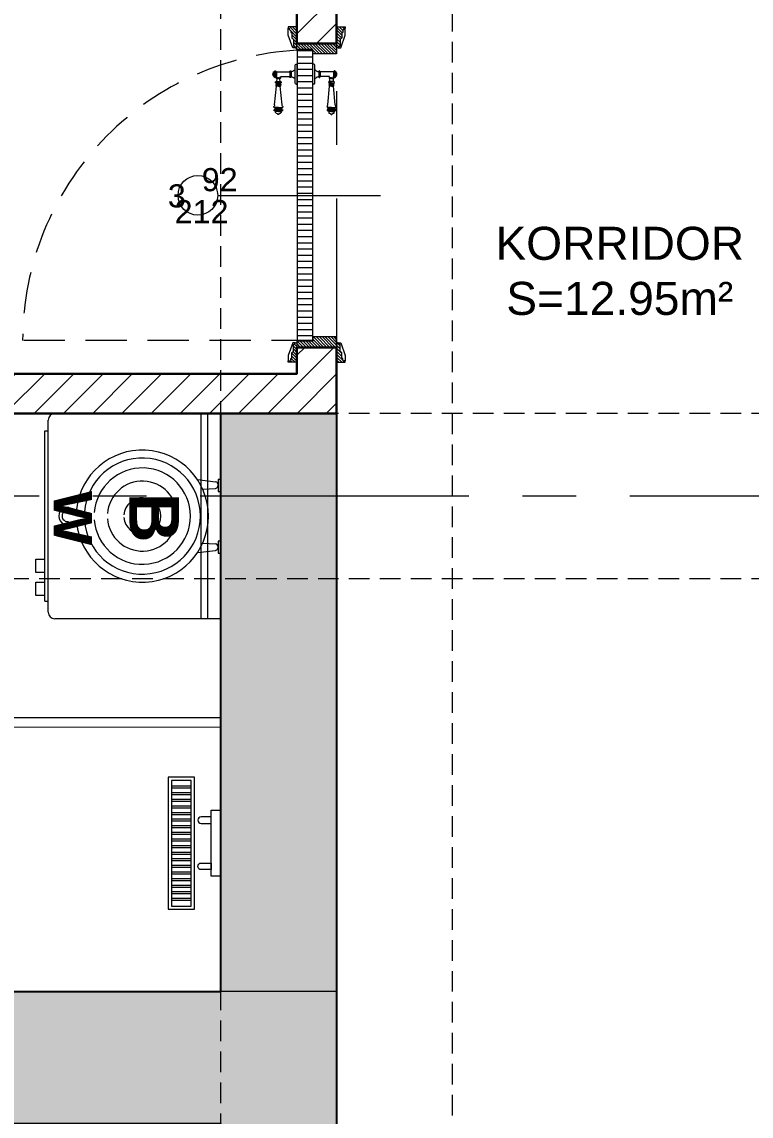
# Model space of a CAD drawing. Header units: centimetres. Extents: x 92587 to 105438, y -55119 to -48334.
# Drawn here: x 94648.8 to 94869.6, y -50860 to -50528.9 of the extents above; entities that cross this region are included whole.
import ezdxf

# ---------------------------------------------------------------- set-up
doc = ezdxf.new("R2010")
doc.units = ezdxf.units.CM
doc.header["$LTSCALE"] = 50
doc.header["$MEASUREMENT"] = 0
for name, pattern in [('AXES', [2, 1.25, -0.25, 0.25, -0.25]), ('CACHE', [0.375, 0.25, -0.125]), ('CONTINU', [0])]:
    doc.linetypes.add(name, pattern=pattern)
doc.layers.get('0').update_dxf_attribs({"color": 8})
for name, color, linetype in [('AXES', 10, 'AXES'), ('BETON COUPE', 3, 'CONTINU'), ('BETON TRAME', 252, 'Continuous')]:
    doc.layers.add(name, color=color, linetype=linetype)
for name, color, linetype, lineweight in [('BANJO', 160, 'Continuous', 9), ('BETON CACHE', 4, 'CACHE', 5), ('BETON SUP TRAME', 4, 'CACHE', 5), ('CONSOLE ISOL.', 214, 'Continuous', 15), ('door', 44, 'Continuous', 5), ('MACONNERIE COUPE', 7, 'Continuous', 30), ('MACONNERIE HACHURE', 253, 'Continuous', 13)]:
    doc.layers.add(name, color=color, linetype=linetype, lineweight=lineweight)
doc.layers.add('DEMOL', color=7, linetype='Continuous', lineweight=60, true_color=0xa87e00)
doc.styles.add('GENERATED_STYLE_1', font='arial.ttf')
doc.styles.add('RS_TEXT_1.50', font='arial.ttf', dxfattribs={"height": 12.5})

# ---------------------------------------------------------------- blocks, each defined once
blk = doc.blocks.new('A$C1cd8c289')
at = {"layer": 'AXES', "lineweight": 5, "ltscale": 1.3}
for p, q in [((35, 1580), (35, -1344.97)), ((3195, 190), (-1985, 190))]:
    blk.add_line(p, q, dxfattribs=at)
blk = doc.blocks.new('door900')
at = {"color": 0}
for p, q in [((-9.3, 67.7), (9.3, 67.7)), ((-6.8, 71.5), (-6.8, 70.2)), ((-5.5, 71.5), (-6.8, 71.5)), ((-6.8, 70.2), (6.8, 70.2)), ((-5.5, 71.5), (5.5, 71.5)), ((5.5, 71.5), (6.8, 71.5)), ((6.8, 71.5), (6.8, 70.2)), ((92.8, 68.1), (36.2, 62.8)), ((101.2, 67.3), (103.2, 68)), ((101.2, 56.8), (101.2, 67.3)), ((103.2, 68), (103.2, 67.7)), ((103.2, 56.8), (103.2, 68)), ((106.5, 68), (105.5, 67.3)), ((105.5, 56.8), (105.5, 67.3)), ((106.5, 56.8), (106.5, 68)), ((110.7, 68), (111.8, 67.3)), ((110.7, 56.8), (110.7, 68)), ((111.8, 56.8), (111.8, 67.3)), ((9.3, 65.2), (-9.3, 65.2)), ((-6.8, 62.7), (-6.8, 24)), ((-6.8, 62.7), (6.8, 62.7)), ((8.7, 62.7), (6.8, 62.7)), ((6.8, 49.1), (6.8, 24)), ((8.7, 50.9), (8.7, 50.9)), ((10.5, 56.8), (10.5, 62.5)), ((10.5, 56.8), (10.5, 51.1)), ((12.7, 56.8), (12.7, 62.5)), ((12.7, 56.8), (12.7, 51.1)), ((22.5, 63.8), (22.5, 49.8)), ((26.5, 56.8), (26.5, 63.8)), ((26.5, 63.8), (29.1, 63.8)), ((26.5, 63.8), (29.1, 63.8)), ((26.5, 56.8), (26.5, 49.8)), ((26.5, 49.8), (29.1, 49.8)), ((26.5, 49.8), (29.1, 49.8)), ((29.1, 63.8), (29.1, 62.8)), ((29.1, 62.8), (29.1, 56.8)), ((29.1, 50.8), (29.1, 56.8)), ((29.1, 50.8), (29.1, 49.8)), ((29.1, 49.8), (29.1, 49.8)), ((31.1, 62.8), (31.1, 56.8)), ((31.1, 50.8), (31.1, 56.8)), ((34.1, 56.8), (34.1, 62.8)), ((34.1, 62.8), (34.1, 56.8)), ((34.1, 50.8), (34.1, 56.8)), ((34.1, 56.8), (34.1, 50.8)), ((36.2, 56.8), (36.2, 62.8)), ((36.2, 56.8), (36.2, 50.8)), ((92.8, 45.5), (36.2, 50.8)), ((101.2, 56.8), (101.2, 46.3)), ((101.2, 46.3), (103.2, 45.7)), ((103.2, 56.8), (103.2, 46.3)), ((103.2, 45.9), (103.2, 45.7)), ((105.5, 56.8), (105.5, 46.3)), ((106.5, 45.7), (105.5, 46.3)), ((106.5, 56.8), (106.5, 45.7)), ((110.7, 56.8), (110.7, 45.7)), ((110.7, 45.7), (111.8, 46.3)), ((111.8, 66.2), (113.3, 66.2)), ((111.8, 56.8), (111.8, 46.3)), ((111.8, 47.5), (113.3, 47.5)), ((113.3, 56.8), (113.3, 66.2)), ((113.3, 56.8), (113.3, 47.5)), ((120.5, 56.8), (120.5, 58.6)), ((120.5, 56.8), (120.5, 55)), ((-30, 3), (-30, 0)), ((30, 0), (-30, 0)), ((27, 6), (-27, 6)), ((-8.3, 22.3), (8.3, 22.3)), ((-8.3, 18.3), (8.3, 18.3)), ((30, 3), (30, 0))]:
    blk.add_line(p, q, dxfattribs=at)
for centre, radius, start, end in [((-9.3, 66.5), 1.25, 90, 270), ((-6.8, 67.7), 2.51, 90.115, 179.885), ((0, 64), 9.29, 53.4104, 126.5896), ((6.8, 67.7), 2.51, 0.115, 89.885), ((9.3, 66.5), 1.25, 270, 90), ((93.1, 72.5), 4.4, 266.3976, 315.6468), ((98.3, 67.4), 2.89, 358.3861, 135.6468), ((104.3, 67.6), 1.15, 170.914, 348.1019), ((108.6, 68), 2.1, 0, 180), ((-6.8, 65.2), 2.51, 180.115, 269.885), ((6.8, 65.2), 2.51, 270.115, 359.885), ((8.7, 49), 1.91, 88.7426, 178.1515), ((8.6, 64.9), 2.15, 272.7029, 297.6142), ((8.6, 48.8), 2.15, 62.3858, 87.2971), ((10, 62.5), 0.561, 3.7097, 127.9634), ((10, 51.1), 0.561, 232.0366, 356.2903), ((11.6, 62.5), 1.1, 0.0106, 179.9894), ((11.6, 51.1), 1.1, 180.0106, 359.9894), ((16.7, 70.5), 8.83, 243.5466, 311.3694), ((16.7, 43.2), 8.83, 48.6306, 116.4534), ((24.5, 63.7), 2.01, 4.1469, 175.8531), ((24.5, 50), 2.01, 184.1469, 355.8531), ((30.1, 62.8), 1.03, 0, 180.0014), ((30.1, 50.8), 1.03, 179.9972, 0), ((32.6, 62.8), 1.48, 0, 180), ((32.6, 50.8), 1.48, 180, 0), ((35.2, 62.8), 1.03, 0, 180), ((32.6, 62.8), 1.48, 1.563306237032948e-10, 2.08440831604393e-10), ((35.2, 50.8), 1.03, 180, 0), ((93.1, 41.1), 4.4, 44.3532, 93.6024), ((98.3, 46.2), 2.89, 224.3532, 1.6139), ((104.3, 46.1), 1.15, 11.8981, 189.086), ((108.6, 45.7), 2.1, 180, 0), ((115.5, 62.5), 2.84, 13.4568, 140.4953), ((115.5, 51.2), 2.84, 219.5047, 346.5432), ((127.9, 65.2), 9.88, 191.9991, 221.6757), ((127.9, 48.5), 9.88, 138.3243, 168.0009), ((120.5, 56.8), 1.79, 0, 90), ((120.5, 56.8), 1.79, 270, 0), ((-27, 3), 3, 90, 180), ((-6.8, 6), 6, 130.5908, 180), ((-16.6, 16.6), 8.41, 314.3689, 12.0705), ((-8.3, 20.3), 2, 90, 270), ((-8.5, 24), 1.71, 275.059, 359.7825), ((8.5, 24), 1.71, 180.2175, 264.941), ((16.6, 16.6), 8.41, 167.9295, 225.6311), ((8.3, 20.3), 2, 270, 90), ((6.8, 6), 6, 0, 49.4092), ((27, 3), 3, 0, 90)]:
    blk.add_arc(centre, radius, start, end, dxfattribs=at)

msp = doc.modelspace()

# ---------------------------------------------------------------- hatches: boundary and pattern name
at = {"layer": 'BETON TRAME', "transparency": 33554559}
h = msp.add_hatch(color=256, dxfattribs=at)
h.dxf.hatch_style = 1
h.paths.add_polyline_path([(94249.11, -51297.36), (94214.11, -51297.36), (94214.11, -50647.36), (94249.11, -50647.36), (94249.11, -50822.36), (94709.11, -50822.36), (94709.11, -50647.36), (94744.11, -50647.36), (94744.11, -51297.36), (94709.11, -51297.36), (94709.11, -50862.36), (94499.11, -50862.36), (94499.11, -51192.36), (94459.11, -51192.36), (94459.11, -50862.36), (94249.11, -50862.36)])
h.paths.add_polyline_path([(93379.11, -49972.36), (93379.11, -50022.36), (93514.11, -50022.36), (93514.11, -49972.36)])
h.paths.add_polyline_path([(94114.11, -49972.36), (94114.11, -50022.36), (94249.11, -50022.36), (94249.11, -49972.36)])
h.paths.add_polyline_path([(94709.11, -49972.36), (94709.11, -50022.36), (94844.11, -50022.36), (94844.11, -49972.36)])
h.paths.add_polyline_path([(95444.11, -49972.36), (95444.11, -50022.36), (95579.11, -50022.36), (95579.11, -49972.36)])
h.paths.add_polyline_path([(95444.11, -50647.36), (95444.11, -50697.36), (95579.11, -50697.36), (95579.11, -50647.36)])
h.paths.add_polyline_path([(93379.11, -50647.36), (93379.11, -50697.36), (93514.11, -50697.36), (93514.11, -50647.36)])
h.paths.add_polyline_path([(93379.11, -51247.36), (93379.11, -51297.36), (93514.11, -51297.36), (93514.11, -51247.36)])
h.paths.add_polyline_path([(95444.11, -51247.36), (95444.11, -51297.36), (95579.11, -51297.36), (95579.11, -51247.36)])
h.paths.add_polyline_path([(95444.11, -51987.36), (95444.11, -52037.36), (95579.11, -52037.36), (95579.11, -51987.36)])
h.paths.add_polyline_path([(93514.11, -52037.36), (93514.11, -51987.36), (93379.11, -51987.36), (93379.11, -52037.36)])
h.paths.add_polyline_path([(94209.11, -51987.36), (94209.11, -52037.36), (94319.11, -52037.36), (94319.11, -51987.36)])
h.paths.add_polyline_path([(94639.11, -51987.36), (94639.11, -52037.36), (94749.11, -52037.36), (94749.11, -51987.36)])
h.paths.add_polyline_path([(94614.11, -52037.36), (94639.11, -52037.36), (94639.11, -51532.36), (94614.11, -51532.36)])
h.paths.add_polyline_path([(94319.11, -52037.36), (94344.11, -52037.36), (94344.11, -51532.36), (94319.11, -51532.36)])
at = {"layer": 'door'}
h = msp.add_hatch(dxfattribs=at)
h.set_pattern_fill('ANSI31', color=256, scale=5, angle=990)
h.set_pattern_definition([(315, (149531.07865, 92349.89514), (0.4419417382, 0.4419417382), [])])
h.paths.add_polyline_path([(94744.11, -50535.36), (94744.11, -50538.51), (94736.93, -50538.51), (94736.93, -50537.25), (94732.11, -50537.25), (94732.11, -50535.36)])
edge = h.paths.add_edge_path()
edge.add_line((94745.99, -50531.61), (94745.99, -50532.03))
edge.add_line((94745.99, -50532.03), (94745.68, -50532.03))
edge.add_line((94745.68, -50532.03), (94745.68, -50533.79))
edge.add_line((94745.68, -50533.79), (94745.47, -50533.79))
edge.add_arc((94745.16, -50533.79), 0.314, 270, 360, ccw=False)
edge.add_line((94745.16, -50534.11), (94745.16, -50536.2))
edge.add_line((94745.16, -50536.2), (94744.95, -50536.2))
edge.add_arc((94744.63, -50536.2), 0.314, -90, 0, ccw=False)
edge.add_line((94744.63, -50536.51), (94744.63, -50536.72))
edge.add_line((94744.63, -50536.72), (94744.11, -50536.72))
edge.add_line((94744.11, -50536.72), (94744.11, -50530.36))
edge.add_line((94744.11, -50530.36), (94746.73, -50530.36))
edge.add_line((94746.73, -50530.36), (94746.73, -50530.77))
edge.add_line((94746.73, -50530.77), (94746.41, -50530.77))
edge.add_line((94746.41, -50530.77), (94746.41, -50531.19))
edge.add_arc((94746.41, -50531.61), 0.419, 90, 180)
edge = h.paths.add_edge_path()
edge.add_line((94730.22, -50531.61), (94730.22, -50532.03))
edge.add_line((94730.22, -50532.03), (94730.54, -50532.03))
edge.add_line((94730.54, -50532.03), (94730.54, -50533.79))
edge.add_line((94730.54, -50533.79), (94730.75, -50533.79))
edge.add_arc((94731.06, -50533.79), 0.314, 180, 270)
edge.add_line((94731.06, -50534.11), (94731.06, -50536.2))
edge.add_line((94731.06, -50536.2), (94731.27, -50536.2))
edge.add_arc((94731.58, -50536.2), 0.314, 180, 270)
edge.add_line((94731.58, -50536.51), (94731.58, -50536.72))
edge.add_line((94731.58, -50536.72), (94732.11, -50536.72))
edge.add_line((94732.11, -50536.72), (94732.11, -50530.36))
edge.add_line((94732.11, -50530.36), (94729.49, -50530.36))
edge.add_line((94729.49, -50530.36), (94729.49, -50530.77))
edge.add_line((94729.49, -50530.77), (94729.8, -50530.77))
edge.add_line((94729.8, -50530.77), (94729.8, -50531.19))
edge.add_arc((94729.8, -50531.61), 0.419, 0, 90, ccw=False)
h = msp.add_hatch(dxfattribs=at)
h.set_pattern_fill('ANSI31', color=256, scale=15, angle=495)
h.set_pattern_definition([(180, (193578.511, -101158.82), (-8e-16, -1.875), [])])
h.paths.add_polyline_path([(94736.88, -50625.27), (94736.88, -50537.46), (94732.16, -50537.46), (94732.16, -50625.27)])
h = msp.add_hatch(dxfattribs=at)
h.set_pattern_fill('ANSI31', color=256, scale=5, angle=990)
h.set_pattern_definition([(315, (149531.07865, 92349.89514), (0.4419417382, 0.4419417382), [])])
edge = h.paths.add_edge_path()
edge.add_line((94745.99, -50631.11), (94745.99, -50630.7))
edge.add_line((94745.99, -50630.7), (94745.68, -50630.7))
edge.add_line((94745.68, -50630.7), (94745.68, -50628.93))
edge.add_line((94745.68, -50628.93), (94745.47, -50628.93))
edge.add_arc((94745.16, -50628.93), 0.314, 0, 90)
edge.add_line((94745.16, -50628.62), (94745.16, -50626.52))
edge.add_line((94745.16, -50626.52), (94744.95, -50626.52))
edge.add_arc((94744.63, -50626.52), 0.314, 360, 450)
edge.add_line((94744.63, -50626.21), (94744.63, -50626))
edge.add_line((94744.63, -50626), (94744.11, -50626))
edge.add_line((94744.11, -50626), (94744.11, -50631.86))
edge.add_line((94744.11, -50631.86), (94746.73, -50631.86))
edge.add_line((94746.73, -50631.86), (94746.73, -50631.45))
edge.add_line((94746.73, -50631.45), (94746.41, -50631.45))
edge.add_line((94746.41, -50631.45), (94746.41, -50631.53))
edge.add_arc((94746.41, -50631.11), 0.419, 180, 270, ccw=False)
h.paths.add_polyline_path([(94744.11, -50627.36), (94744.11, -50624.22), (94736.93, -50624.22), (94736.93, -50625.48), (94732.11, -50625.48), (94732.11, -50627.36)])
edge = h.paths.add_edge_path()
edge.add_line((94730.22, -50631.11), (94730.22, -50630.7))
edge.add_line((94730.22, -50630.7), (94730.54, -50630.7))
edge.add_line((94730.54, -50630.7), (94730.54, -50628.93))
edge.add_line((94730.54, -50628.93), (94730.75, -50628.93))
edge.add_arc((94731.06, -50628.93), 0.314, 90, 180, ccw=False)
edge.add_line((94731.06, -50628.62), (94731.06, -50626.52))
edge.add_line((94731.06, -50626.52), (94731.27, -50626.52))
edge.add_arc((94731.58, -50626.52), 0.314, 90, 180, ccw=False)
edge.add_line((94731.58, -50626.21), (94731.58, -50626))
edge.add_line((94731.58, -50626), (94732.11, -50626))
edge.add_line((94732.11, -50626), (94732.11, -50631.86))
edge.add_line((94732.11, -50631.86), (94729.49, -50631.86))
edge.add_line((94729.49, -50631.86), (94729.49, -50631.45))
edge.add_line((94729.49, -50631.45), (94729.8, -50631.45))
edge.add_line((94729.8, -50631.45), (94729.8, -50631.53))
edge.add_arc((94729.8, -50631.11), 0.419, 270, 360)
at = {"layer": 'MACONNERIE HACHURE'}
h = msp.add_hatch(dxfattribs=at)
h.set_pattern_fill('ANSI31', color=256, scale=50, style=0)
h.set_pattern_definition([(45, (0, 5835.283), (-4.41941738, 4.41941738), [])])
h.paths.add_polyline_path([(93729.11, -50527.36), (93729.11, -50358.36), (93801.11, -50358.36), (93801.11, -50337.36), (93779.11, -50337.36), (93779.11, -50332.36), (93959.11, -50332.36), (93959.11, -50344.36), (93909.11, -50344.36), (93909.11, -50517.36), (93887.11, -50517.36), (93887.11, -50505.36), (93897.11, -50505.36), (93897.11, -50344.36), (93806.11, -50344.36), (93806.11, -50363.36), (93749.11, -50363.36), (93749.11, -50505.36), (93805.11, -50505.36), (93805.11, -50517.36), (93741.11, -50517.36), (93741.11, -50527.36)])
h.paths.add_polyline_path([(94298.94, -51192.36), (94249.11, -51192.36), (94249.11, -51152.36), (94298.94, -51152.36)])
h.paths.add_polyline_path([(94459.11, -51192.36), (94419.11, -51192.36), (94419.11, -51152.36), (94459.11, -51152.36)])
h.paths.add_polyline_path([(94319.11, -51547.36), (94229.11, -51547.36), (94229.11, -51487.36), (94076.11, -51487.36), (94076.11, -51547.36), (94064.11, -51547.36), (94064.11, -51427.36), (94084.11, -51427.36), (94084.11, -51462.36), (94249.11, -51462.36), (94249.11, -51511.36), (94319.11, -51511.36), (94319.11, -51462.36), (94354.11, -51462.36), (94354.11, -51482.36), (94344.11, -51482.36), (94344.11, -51532.36), (94319.11, -51532.36), (94319.11, -51516.36), (94249.11, -51516.36), (94249.11, -51542.36), (94319.11, -51542.36)])
h.paths.add_polyline_path([(93749.11, -49932.36), (93849.11, -49932.36), (93849.11, -49907.36), (93749.11, -49907.36)])
h.paths.add_polyline_path([(93514.11, -51940.47), (93489.11, -51940.47), (93489.11, -51987.36), (93514.11, -51987.36)])
h.paths.add_polyline_path([(93514.11, -50042.36), (93489.11, -50042.36), (93489.11, -50022.36), (93514.11, -50022.36)])
h.paths.add_polyline_path([(94196.61, -51192.36), (94214.11, -51192.36), (94214.11, -51172.36), (94196.61, -51172.36)])
h.paths.add_polyline_path([(93874.11, -51305.36), (93864.11, -51305.36), (93864.11, -51317.36), (93904.11, -51317.36), (93904.11, -51305.36), (93894.11, -51305.36), (93894.11, -50987.36), (94064.11, -50987.36), (94064.11, -51305.36), (93986.1, -51305.36), (93986.1, -51317.36), (94064.11, -51317.36), (94064.11, -51327.36), (94084.11, -51327.36), (94084.11, -51192.36), (94096.61, -51192.36), (94096.61, -51172.36), (94084.11, -51172.36), (94084.11, -50957.36), (94063.11, -50957.36), (94063.11, -50627.36), (93965.1, -50627.36), (93965.1, -50639.36), (94043.11, -50639.36), (94043.11, -50957.36), (93873.11, -50957.36), (93873.11, -50639.36), (93883.11, -50639.36), (93883.11, -50627.36), (93843.11, -50627.36), (93843.11, -50639.36), (93853.11, -50639.36), (93853.11, -50957.36), (93514.11, -50957.36), (93514.11, -50912.36), (93489.11, -50912.36), (93489.11, -50962.36), (93379.11, -50962.36), (93379.11, -50982.36), (93489.11, -50982.36), (93489.11, -51032.36), (93514.11, -51032.36), (93514.11, -50987.36), (93874.11, -50987.36)])
h.paths.add_polyline_path([(93706.11, -50332.36), (93706.11, -50352.36), (93404.11, -50352.36), (93404.11, -50417.36), (93379.11, -50417.36), (93379.11, -50327.36), (93489.11, -50327.36), (93489.11, -50312.36), (93514.11, -50312.36), (93514.11, -50332.36)])
h.paths.add_polyline_path([(94149.11, -50235.36), (94174.11, -50235.36), (94174.11, -50513.36), (94226.11, -50513.36), (94226.11, -50535.36), (94214.11, -50535.36), (94214.11, -50525.36), (94089.11, -50525.36), (94089.11, -50513.36), (94149.11, -50513.36)])
h.paths.add_polyline_path([(94174.11, -50162.36), (94174.11, -50142.36), (94224.11, -50142.36), (94224.11, -50022.36), (94249.11, -50022.36), (94249.11, -50137.36), (94266.61, -50137.36), (94266.61, -50162.36)])
h.paths.add_polyline_path([(93514.11, -49972.36), (93514.11, -49932.36), (93569.11, -49932.36), (93569.11, -49907.36), (93489.11, -49907.36), (93489.11, -49972.36)])
h.paths.add_polyline_path([(94089.11, -49932.36), (94029.11, -49932.36), (94029.11, -49907.36), (94114.11, -49907.36), (94114.11, -49972.36), (94114.11, -49972.36), (94114.11, -50022.36), (94089.11, -50022.36)])
h.paths.add_polyline_path([(93514.11, -51612.36), (93514.11, -51670.47), (93489.11, -51670.47), (93489.11, -51617.36), (93379.11, -51617.36), (93379.11, -51527.36), (93404.11, -51527.36), (93404.11, -51592.36), (93737.11, -51592.36), (93737.11, -51419.36), (93749.11, -51419.36), (93749.11, -51427.36), (93805.11, -51427.36), (93805.11, -51439.36), (93749.11, -51439.36), (93749.11, -51587.36), (93897.11, -51587.36), (93897.11, -51439.36), (93887.11, -51439.36), (93887.11, -51427.36), (93909.11, -51427.36), (93909.11, -51600.36), (93958.97, -51600.36), (93958.97, -51612.36)])
h.paths.add_polyline_path([(93749.11, -51285.36), (93749.11, -51305.36), (93772.11, -51305.36), (93772.11, -51317.36), (93749.11, -51317.36), (93749.11, -51327.36), (93737.11, -51327.36), (93737.11, -51297.36), (93514.11, -51297.36), (93514.11, -51285.36)], flags=17)
h.paths.add_polyline_path([(93729.11, -50647.36), (93514.11, -50647.36), (93514.11, -50659.36), (93741.11, -50659.36), (93741.11, -50639.36), (93751.11, -50639.36), (93751.11, -50627.36), (93741.11, -50627.36), (93741.11, -50619.36), (93729.11, -50619.36)])
h.paths.add_polyline_path([(94314.11, -50647.36), (94314.11, -50635.36), (94226.11, -50635.36), (94226.11, -50627.36), (94214.11, -50627.36), (94214.11, -50647.36)])
h.paths.add_polyline_path([(93404.11, -51297.36), (93379.11, -51297.36), (93379.11, -51347.36), (93404.11, -51347.36)])
h.paths.add_polyline_path([(93404.11, -50647.36), (93379.11, -50647.36), (93379.11, -50597.36), (93404.11, -50597.36)])
h.paths.add_polyline_path([(93514.11, -51247.36), (93489.11, -51247.36), (93489.11, -51192.47), (93514.11, -51192.47)], flags=17)
h.paths.add_polyline_path([(93514.11, -50697.36), (93489.11, -50697.36), (93489.11, -50752.25), (93514.11, -50752.25)], flags=17)
h.paths.add_polyline_path([(94659.28, -51192.36), (94709.11, -51192.36), (94709.11, -51152.36), (94659.28, -51152.36)])
h.paths.add_polyline_path([(94499.11, -51192.36), (94539.11, -51192.36), (94539.11, -51152.36), (94499.11, -51152.36)])
h.paths.add_polyline_path([(94344.11, -52012.36), (94364.11, -52012.36), (94364.11, -52037.36), (94344.11, -52037.36)])
h.paths.add_polyline_path([(94029.11, -52012.36), (94029.11, -52037.36), (94209.11, -52037.36), (94209.11, -52012.36)])
h.paths.add_polyline_path([(94639.11, -51547.36), (94729.11, -51547.36), (94729.11, -51487.36), (94882.11, -51487.36), (94882.11, -51547.36), (94894.11, -51547.36), (94894.11, -51427.36), (94874.11, -51427.36), (94874.11, -51462.36), (94709.11, -51462.36), (94709.11, -51511.36), (94639.11, -51511.36), (94639.11, -51462.36), (94454.11, -51462.36), (94454.11, -51482.36), (94614.11, -51482.36), (94614.11, -51532.36), (94639.11, -51532.36), (94639.11, -51516.36), (94709.11, -51516.36), (94709.11, -51542.36), (94639.11, -51542.36)])
h.paths.add_polyline_path([(95209.11, -49932.36), (95109.11, -49932.36), (95109.11, -49907.36), (95209.11, -49907.36)])
h.paths.add_polyline_path([(95444.11, -51940.47), (95469.11, -51940.47), (95469.11, -51987.36), (95444.11, -51987.36)])
h.paths.add_polyline_path([(95444.11, -50042.36), (95469.11, -50042.36), (95469.11, -50022.36), (95444.11, -50022.36)])
h.paths.add_polyline_path([(94761.61, -51192.36), (94744.11, -51192.36), (94744.11, -51172.36), (94761.61, -51172.36)])
h.paths.add_polyline_path([(94464.11, -50162.36), (94446.61, -50162.36), (94446.61, -50137.36), (94464.11, -50137.36), (94464.11, -49972.36), (94494.11, -49972.36), (94494.11, -50137.36), (94511.72, -50137.36), (94511.72, -50162.36), (94494.11, -50162.36), (94494.11, -50635.36), (94562.11, -50635.36), (94562.11, -50647.36), (94494.11, -50647.36), (94494.11, -50822.36), (94464.11, -50822.36), (94464.11, -50647.36), (94396.11, -50647.36), (94396.11, -50635.36), (94464.11, -50635.36)])
h.paths.add_polyline_path([(95084.11, -51305.36), (95094.11, -51305.36), (95094.11, -51317.36), (95054.11, -51317.36), (95054.11, -51305.36), (95064.11, -51305.36), (95064.11, -50987.36), (94894.11, -50987.36), (94894.11, -51305.36), (94972.12, -51305.36), (94972.12, -51317.36), (94894.11, -51317.36), (94894.11, -51327.36), (94874.11, -51327.36), (94874.11, -51192.36), (94861.61, -51192.36), (94861.61, -51172.36), (94874.11, -51172.36), (94874.11, -50957.36), (94895.11, -50957.36), (94895.11, -50627.36), (94993.12, -50627.36), (94993.12, -50639.36), (94915.11, -50639.36), (94915.11, -50957.36), (95085.11, -50957.36), (95085.11, -50639.36), (95075.11, -50639.36), (95075.11, -50627.36), (95115.11, -50627.36), (95115.11, -50639.36), (95105.11, -50639.36), (95105.11, -50957.36), (95444.11, -50957.36), (95444.11, -50912.36), (95469.11, -50912.36), (95469.11, -50962.36), (95579.11, -50962.36), (95579.11, -50982.36), (95469.11, -50982.36), (95469.11, -51032.36), (95444.11, -51032.36), (95444.11, -50987.36), (95084.11, -50987.36)])
h.paths.add_polyline_path([(95229.11, -50358.36), (95157.11, -50358.36), (95157.11, -50337.36), (95179.11, -50337.36), (95179.11, -50332.36), (94999.11, -50332.36), (94999.11, -50344.36), (95049.11, -50344.36), (95049.11, -50517.36), (95071.11, -50517.36), (95071.11, -50505.36), (95061.11, -50505.36), (95061.11, -50344.36), (95152.11, -50344.36), (95152.11, -50363.36), (95209.11, -50363.36), (95209.11, -50505.36), (95153.11, -50505.36), (95153.11, -50517.36), (95217.11, -50517.36), (95217.11, -50527.36), (95229.11, -50527.36)])
h.paths.add_polyline_path([(95252.11, -50332.36), (95252.11, -50352.36), (95554.11, -50352.36), (95554.11, -50417.36), (95579.11, -50417.36), (95579.11, -50327.36), (95469.11, -50327.36), (95469.11, -50312.36), (95444.11, -50312.36), (95444.11, -50332.36)])
h.paths.add_polyline_path([(94809.11, -50235.36), (94784.11, -50235.36), (94784.11, -50513.36), (94732.11, -50513.36), (94732.11, -50535.36), (94744.11, -50535.36), (94744.11, -50525.36), (94869.11, -50525.36), (94869.11, -50513.36), (94809.11, -50513.36)])
h.paths.add_polyline_path([(94784.11, -50162.36), (94784.11, -50142.36), (94734.11, -50142.36), (94734.11, -50022.36), (94709.11, -50022.36), (94709.11, -50137.36), (94691.61, -50137.36), (94691.61, -50162.36)])
h.paths.add_polyline_path([(95444.11, -49972.36), (95444.11, -49932.36), (95389.11, -49932.36), (95389.11, -49907.36), (95469.11, -49907.36), (95469.11, -49972.36)])
h.paths.add_polyline_path([(94869.11, -49932.36), (94929.11, -49932.36), (94929.11, -49907.36), (94844.11, -49907.36), (94844.11, -49972.36), (94844.11, -49972.36), (94844.11, -50022.36), (94869.11, -50022.36)])
h.paths.add_polyline_path([(93514.11, -52012.36), (93569.11, -52012.36), (93569.11, -52037.36), (93514.11, -52037.36)])
h.paths.add_polyline_path([(93749.11, -52012.36), (93749.11, -52037.36), (93849.11, -52037.36), (93849.11, -52012.36)])
h.paths.add_polyline_path([(94464.11, -52012.36), (94614.11, -52012.36), (94614.11, -52037.36), (94464.11, -52037.36)])
h.paths.add_polyline_path([(94749.11, -52012.36), (95444.11, -52012.36), (95444.11, -52037.36), (94749.11, -52037.36)])
h.paths.add_polyline_path([(95444.11, -51612.36), (95444.11, -51670.47), (95469.11, -51670.47), (95469.11, -51617.36), (95579.11, -51617.36), (95579.11, -51527.36), (95554.11, -51527.36), (95554.11, -51592.36), (95221.11, -51592.36), (95221.11, -51419.36), (95209.11, -51419.36), (95209.11, -51427.36), (95153.11, -51427.36), (95153.11, -51439.36), (95209.11, -51439.36), (95209.11, -51587.36), (95061.11, -51587.36), (95061.11, -51439.36), (95071.11, -51439.36), (95071.11, -51427.36), (95049.11, -51427.36), (95049.11, -51600.36), (94999.24, -51600.36), (94999.24, -51612.36)])
h.paths.add_polyline_path([(95209.11, -51285.36), (95209.11, -51305.36), (95186.11, -51305.36), (95186.11, -51317.36), (95209.11, -51317.36), (95209.11, -51327.36), (95221.11, -51327.36), (95221.11, -51297.36), (95444.11, -51297.36), (95444.11, -51285.36)], flags=17)
h.paths.add_polyline_path([(95229.11, -50647.36), (95444.11, -50647.36), (95444.11, -50659.36), (95217.11, -50659.36), (95217.11, -50639.36), (95207.11, -50639.36), (95207.11, -50627.36), (95217.11, -50627.36), (95217.11, -50619.36), (95229.11, -50619.36)])
h.paths.add_polyline_path([(94644.11, -50647.36), (94644.11, -50635.36), (94732.11, -50635.36), (94732.11, -50627.36), (94744.11, -50627.36), (94744.11, -50647.36)])
h.paths.add_polyline_path([(95554.11, -51297.36), (95579.11, -51297.36), (95579.11, -51347.36), (95554.11, -51347.36)])
h.paths.add_polyline_path([(95554.11, -50647.36), (95579.11, -50647.36), (95579.11, -50597.36), (95554.11, -50597.36)])
h.paths.add_polyline_path([(95444.11, -51247.36), (95469.11, -51247.36), (95469.11, -51192.47), (95444.11, -51192.47)], flags=17)
h.paths.add_polyline_path([(95444.11, -50697.36), (95469.11, -50697.36), (95469.11, -50752.25), (95444.11, -50752.25)], flags=17)

# ---------------------------------------------------------------- linework, layer by layer
at = {"layer": 'BANJO'}
for p, q in [((94709.11, -50647.36), (94658.82, -50647.36)), ((94703.11, -50709.52), (94703.11, -50647.36)), ((94705.11, -50709.52), (94705.11, -50647.36)), ((94709.11, -50709.52), (94709.11, -50647.36)), ((94656.82, -50707.52), (94656.82, -50649.36)), ((94655.82, -50652.66), (94656.82, -50652.66)), ((94655.82, -50704.22), (94655.82, -50652.66)), ((94701.96, -50667.38), (94707.48, -50668.07)), ((94703.57, -50670.29), (94707.48, -50670.04)), ((94663.1, -50675.84), (94668.98, -50677.46)), ((94663.1, -50681.04), (94668.98, -50679.43)), ((94703.57, -50686.59), (94707.48, -50686.84)), ((94653.06, -50695.48), (94653.06, -50691.43)), ((94653.06, -50691.43), (94655.82, -50691.43)), ((94701.96, -50689.5), (94707.48, -50688.81)), ((94655.82, -50695.48), (94653.06, -50695.48)), ((94653.06, -50698.43), (94655.82, -50698.43)), ((94653.06, -50702.48), (94653.06, -50698.43)), ((94655.82, -50702.48), (94653.06, -50702.48)), ((94655.82, -50704.22), (94656.82, -50704.22)), ((94709.11, -50709.52), (94658.82, -50709.52))]:
    msp.add_line(p, q, dxfattribs=at)
for points in [[(94709.11, -50670.99), (94709.11, -50667.33), (94708.31, -50667.33), (94708.31, -50670.99)], [(94709.1, -50689.66), (94709.1, -50686), (94708.3, -50686), (94708.3, -50689.66)], [(94709.11, -50822.36), (94709.11, -50742.36), (94609.11, -50742.38), (94609.11, -50822.38)], [(94706.11, -50787.44), (94706.11, -50767.44), (94709.11, -50767.44), (94709.11, -50787.44)]]:
    msp.add_lwpolyline(points, close=True, dxfattribs=at)
msp.add_lwpolyline([(94709.24, -50742.36), (94617.92, -50742.38), (94617.92, -50739.38), (94709.24, -50739.36)], dxfattribs=at)
at = {"layer": 'BANJO', "linetype": 'ByBlock', "ltscale": 5, "flags": 128}
for points in [[(94693.11, -50757.44), (94693.11, -50797.44), (94701.11, -50797.44), (94701.11, -50757.44)], [(94694.11, -50758.44), (94694.11, -50796.44), (94700.11, -50796.44), (94700.11, -50758.44)], [(94700.11, -50760.7), (94700.11, -50760.2), (94694.11, -50760.2), (94694.11, -50760.7)], [(94700.11, -50762.7), (94700.11, -50762.2), (94694.11, -50762.2), (94694.11, -50762.7)], [(94700.11, -50764.7), (94700.11, -50764.2), (94694.11, -50764.2), (94694.11, -50764.7)], [(94700.11, -50766.7), (94700.11, -50766.2), (94694.11, -50766.2), (94694.11, -50766.7)], [(94700.11, -50768.7), (94700.11, -50768.2), (94694.11, -50768.2), (94694.11, -50768.7)], [(94700.11, -50770.7), (94700.11, -50770.2), (94694.11, -50770.2), (94694.11, -50770.7)], [(94700.11, -50772.7), (94700.11, -50772.2), (94694.11, -50772.2), (94694.11, -50772.7)], [(94700.11, -50774.7), (94700.11, -50774.2), (94694.11, -50774.2), (94694.11, -50774.7)], [(94700.11, -50776.7), (94700.11, -50776.2), (94694.11, -50776.2), (94694.11, -50776.7)], [(94700.11, -50778.7), (94700.11, -50778.2), (94694.11, -50778.2), (94694.11, -50778.7)], [(94700.11, -50780.7), (94700.11, -50780.2), (94694.11, -50780.2), (94694.11, -50780.7)], [(94700.11, -50782.7), (94700.11, -50782.2), (94694.11, -50782.2), (94694.11, -50782.7)], [(94700.11, -50784.7), (94700.11, -50784.2), (94694.11, -50784.2), (94694.11, -50784.7)], [(94700.11, -50786.7), (94700.11, -50786.2), (94694.11, -50786.2), (94694.11, -50786.7)], [(94700.11, -50788.7), (94700.11, -50788.2), (94694.11, -50788.2), (94694.11, -50788.7)], [(94700.11, -50790.7), (94700.11, -50790.2), (94694.11, -50790.2), (94694.11, -50790.7)], [(94700.11, -50792.7), (94700.11, -50792.2), (94694.11, -50792.2), (94694.11, -50792.7)], [(94700.11, -50794.7), (94700.11, -50794.2), (94694.11, -50794.2), (94694.11, -50794.7)]]:
    msp.add_lwpolyline(points, close=True, dxfattribs=at)
at = {"layer": 'BANJO'}
for points in [[(94702.11, -50770.44), (94702.11, -50770.44, 0.414214), (94703.11, -50771.44), (94706.11, -50771.44), (94706.11, -50769.44), (94703.11, -50769.44, 0.414214)], [(94702.11, -50784.44), (94702.11, -50784.44, -0.414214), (94703.11, -50783.44), (94706.11, -50783.44), (94706.11, -50785.44), (94703.11, -50785.44, -0.414214)]]:
    msp.add_lwpolyline(points, format="xyb", close=True, dxfattribs=at)
for centre, radius, start, end in [((94658.82, -50649.36), 2, 90, 180), ((94685.3, -50678.44), 20, 185.6501, 174.3499), ((94685.3, -50678.44), 17.58, 184.3008, 175.6992), ((94685.3, -50678.44), 14.58, 184.3008, 175.6992), ((94685.3, -50678.44), 10.58, 184.3008, 175.6992), ((94707.3, -50669.05), 1, 280.3544, 79.6456), ((94685.3, -50678.44), 5.58, 184.3008, 175.6992), ((94662.64, -50678.44), 2.64, 79.9738, 280.0262), ((94662.64, -50678.44), 1.64, 79.9738, 280.0262), ((94668.8, -50678.44), 1, 280.3544, 79.6456), ((94707.3, -50687.83), 1, 280.3544, 79.6456), ((94658.82, -50707.52), 2, 180, 270)]:
    msp.add_arc(centre, radius, start, end, dxfattribs=at)
at = {"layer": 'BETON CACHE', "lineweight": 5, "ltscale": 0.5}
msp.add_lwpolyline([(93379.11, -50697.36), (95579.11, -50697.36), (95579.11, -50647.36), (93379.11, -50647.36)], close=True, dxfattribs=at)
at = {"layer": 'BETON COUPE'}
msp.add_lwpolyline([(94249.11, -51297.36), (94214.11, -51297.36), (94214.11, -50647.36), (94249.11, -50647.36), (94249.11, -50822.36), (94709.11, -50822.36), (94709.11, -50647.36), (94744.11, -50647.36), (94744.11, -51297.36), (94709.11, -51297.36), (94709.11, -50862.36), (94499.11, -50862.36), (94499.11, -51192.36), (94459.11, -51192.36), (94459.11, -50862.36), (94249.11, -50862.36)], close=True, dxfattribs=at)
at = {"layer": 'BETON SUP TRAME', "lineweight": 5, "ltscale": 0.5}
msp.add_lwpolyline([(94709.11, -49972.36), (94779.11, -49972.36), (94779.11, -52037.36), (94709.11, -52037.36)], close=True, dxfattribs=at)
at = {"layer": 'CONSOLE ISOL.'}
for points in [[(95579.11, -50972.36), (94884.11, -50972.36), (94884.11, -51192.36), (94744.11, -51192.36), (94744.11, -50822.36), (94479.11, -50822.36), (94479.11, -49972.36), (94844.11, -49972.36), (94844.11, -49907.36), (95469.11, -49907.36), (95469.11, -49972.36), (95579.11, -49972.36), (95579.11, -50037.36), (95679.11, -50037.36), (95679.11, -50312.36), (95579.11, -50312.36)], [(95579.11, -50972.36), (94884.11, -50972.36), (94884.11, -51192.36), (94744.11, -51192.36), (94744.11, -50822.36), (94479.11, -50822.36), (94479.11, -49972.36), (94844.11, -49972.36), (94844.11, -49907.36), (95469.11, -49907.36), (95469.11, -49972.36), (95579.11, -49972.36), (95579.11, -50037.36), (95679.11, -50037.36), (95679.11, -50312.36), (95579.11, -50312.36)], [(94744.11, -50822.36), (94214.11, -50822.36), (94214.11, -51192.36), (94084.11, -51192.36), (94084.11, -51462.36), (94249.11, -51462.36), (94249.11, -51542.36), (94319.11, -51542.36), (94319.11, -52037.36), (94639.11, -52037.36), (94639.11, -51542.36), (94709.11, -51542.36), (94709.11, -51462.36), (94874.11, -51462.36), (94874.11, -51192.36), (94744.11, -51192.36)]]:
    msp.add_lwpolyline(points, close=True, dxfattribs=at)
at = {"layer": 'door'}
msp.add_line((94708.11, -50581.36), (94757.43, -50581.36), dxfattribs=at)
at = {"layer": 'door', "linetype": 'CACHE'}
msp.add_line((94736.88, -50625.27), (94649.07, -50625.27), dxfattribs=at)
at = {"layer": 'door'}
for points in [[(94730.22, -50531.61), (94730.22, -50532.03), (94730.54, -50532.03), (94730.54, -50533.79), (94730.75, -50533.79, 0.414214), (94731.06, -50534.11), (94731.06, -50536.2), (94731.27, -50536.2, 0.414214), (94731.58, -50536.51), (94731.58, -50536.72), (94732.11, -50536.72), (94732.11, -50530.36), (94729.49, -50530.36), (94729.49, -50530.77), (94729.8, -50530.77), (94729.8, -50531.19, -0.414214), (94730.22, -50531.61)], [(94745.99, -50531.61), (94745.99, -50532.03), (94745.68, -50532.03), (94745.68, -50533.79), (94745.47, -50533.79, -0.414214), (94745.16, -50534.11), (94745.16, -50536.2), (94744.95, -50536.2, -0.414214), (94744.63, -50536.51), (94744.63, -50536.72), (94744.11, -50536.72), (94744.11, -50530.36), (94746.73, -50530.36), (94746.73, -50530.77), (94746.41, -50530.77), (94746.41, -50531.19, 0.414214), (94745.99, -50531.61)], [(94730.22, -50631.11), (94730.22, -50630.7), (94730.54, -50630.7), (94730.54, -50628.93), (94730.75, -50628.93, -0.414214), (94731.06, -50628.62), (94731.06, -50626.52), (94731.27, -50626.52, -0.414214), (94731.58, -50626.21), (94731.58, -50626), (94732.11, -50626), (94732.11, -50631.86), (94729.49, -50631.86), (94729.49, -50631.45), (94729.8, -50631.45), (94729.8, -50631.53, 0.414214), (94730.22, -50631.11)], [(94745.99, -50631.11), (94745.99, -50630.7), (94745.68, -50630.7), (94745.68, -50628.93), (94745.47, -50628.93, 0.414214), (94745.16, -50628.62), (94745.16, -50626.52), (94744.95, -50626.52, 0.414214), (94744.63, -50626.21), (94744.63, -50626), (94744.11, -50626), (94744.11, -50631.86), (94746.73, -50631.86), (94746.73, -50631.45), (94746.41, -50631.45), (94746.41, -50631.53, -0.414214), (94745.99, -50631.11)]]:
    msp.add_lwpolyline(points, format="xyb", dxfattribs=at)
for points in [[(94731.58, -50536.72), (94730.85, -50536.72), (94729.49, -50532.87), (94729.49, -50530.77)], [(94744.63, -50536.72), (94745.37, -50536.72), (94746.73, -50532.87), (94746.73, -50530.77)], [(94744.11, -50535.36), (94744.11, -50538.51), (94736.93, -50538.51), (94736.93, -50537.25), (94732.11, -50537.25), (94732.11, -50535.36), (94744.11, -50535.36)], [(94736.88, -50625.27), (94736.88, -50537.46), (94732.16, -50537.46), (94732.16, -50625.27), (94736.88, -50625.27)], [(94744.11, -50627.36), (94744.11, -50624.22), (94736.93, -50624.22), (94736.93, -50625.48), (94732.11, -50625.48), (94732.11, -50627.36), (94744.11, -50627.36)], [(94731.58, -50626), (94730.85, -50626), (94729.49, -50629.86), (94729.49, -50631.45)], [(94744.63, -50626), (94745.37, -50626), (94746.73, -50629.86), (94746.73, -50631.45)]]:
    msp.add_lwpolyline(points, dxfattribs=at)
msp.add_circle((94702.11, -50581.36), 6, dxfattribs=at)
at = {"layer": 'door', "linetype": 'CACHE'}
msp.add_arc((94737.1, -50625.36), 88.04, 93.2184, 179.9417, dxfattribs=at)
at = {"layer": 'MACONNERIE COUPE'}
for points in [[(94809.11, -50235.36), (94784.11, -50235.36), (94784.11, -50513.36), (94732.11, -50513.36), (94732.11, -50535.36), (94744.11, -50535.36), (94744.11, -50525.36), (94869.11, -50525.36), (94869.11, -50513.36), (94809.11, -50513.36)], [(94644.11, -50647.36), (94644.11, -50635.36), (94732.11, -50635.36), (94732.11, -50627.36), (94744.11, -50627.36), (94744.11, -50647.36)]]:
    msp.add_lwpolyline(points, close=True, dxfattribs=at)

# ---------------------------------------------------------------- block references
at = {"layer": 'door', "yscale": 0.1, "zscale": 0.1}
for p, xscale, rotation in [((94732.16, -50544.7), -0.1, 90), ((94736.88, -50544.7), 0.1, 270)]:
    msp.add_blockref('door900', p, dxfattribs=dict(at, xscale=xscale, rotation=rotation))
at = {"layer": 'MACONNERIE COUPE', "lineweight": 5, "ltscale": 0.5}
msp.add_blockref('A$C1cd8c289', (94709.11, -50862.36), dxfattribs=at)

# ---------------------------------------------------------------- texts
at = {"layer": 'BANJO', "char_height": 15, "attachment_point": 1, "rotation": 270, "style": 'RS_TEXT_1.50'}
for s, insert in [('{\\fArial|b1|i0|c0|p34;w}', (94673.5, -50670.92)), ('{\\fArial|b1|i0|c0|p34;B}', (94696.4, -50671.34))]:
    msp.add_mtext_dynamic_manual_height_columns(s, width=19.1434, gutter_width=31.25, heights=[-15], dxfattribs=dict(at, insert=insert))
at = {"layer": 'DEMOL', "lineweight": -2, "insert": (94829.84, -50604.28), "char_height": 10, "width": 93.9293, "attachment_point": 5, "style": 'RS_TEXT_1.50'}
msp.add_mtext('KORRIDOR\\PS=12.95m²', dxfattribs=at)
at = {"layer": 'door', "char_height": 7, "style": 'GENERATED_STYLE_1'}
for s, insert, attachment_point in [('\\A1;\\pxql,t0;92', (94714.17, -50580.21), 9), ('\\A1;\\pxql,t0;3', (94700.02, -50578.03), 3), ('\\A1;\\pxql,t0;212', (94711.4, -50589.79), 9)]:
    msp.add_mtext(s, dxfattribs=dict(at, insert=insert, attachment_point=attachment_point))

doc.saveas('drawing.dxf')
